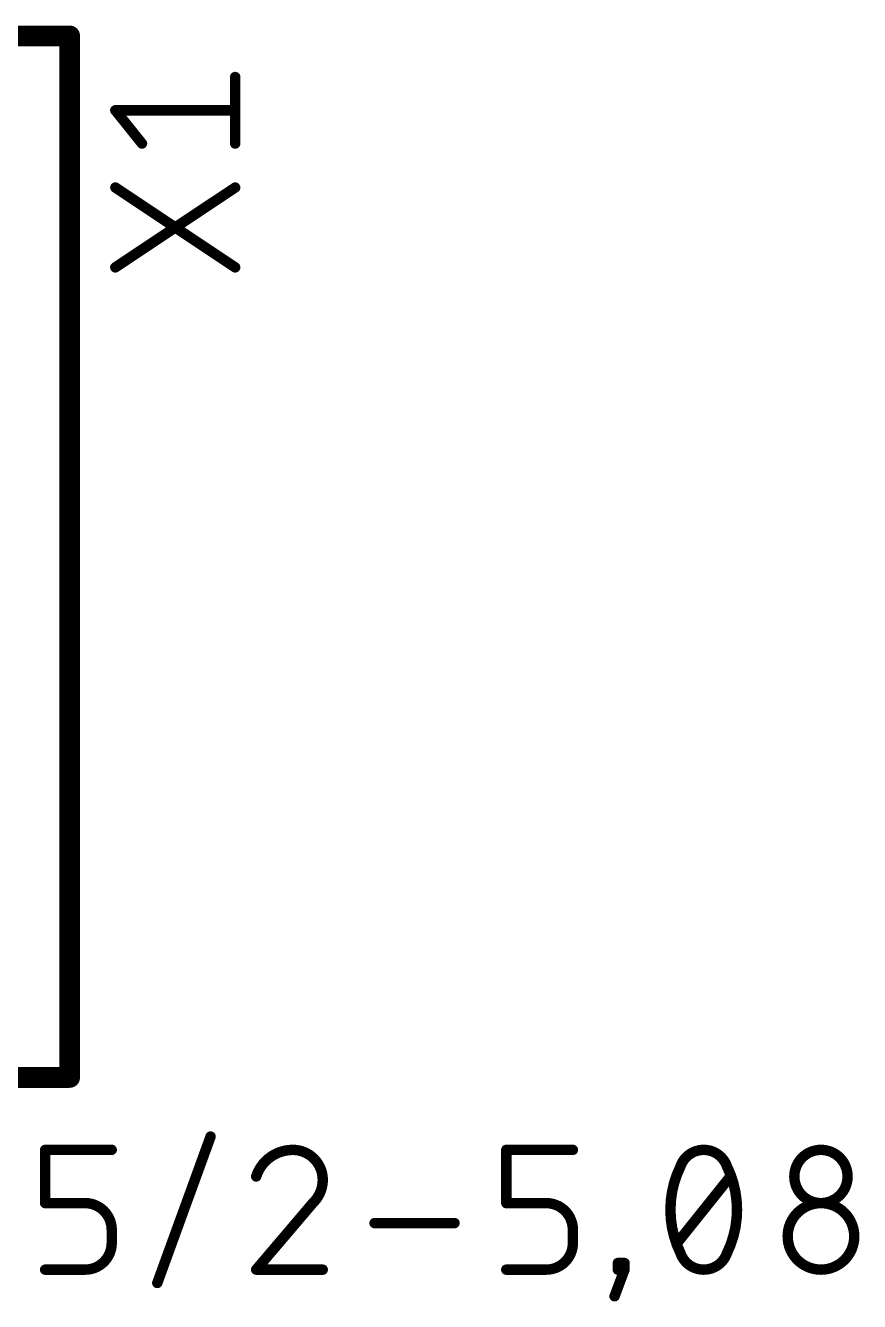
# Model space of a CAD drawing. Extents: x 6 to 108, y 0 to 49.
# Drawn here: x 100.14 to 108.27, y 1.65 to 14.09 of the extents above; entities that cross this region are included whole.
import ezdxf

# ---------------------------------------------------------------- set-up
doc = ezdxf.new("R2010")
doc.units = 0
for name, color, linetype in [('21', 253, 'CONTINUOUS'), ('25', 253, 'CONTINUOUS'), ('27', 253, 'CONTINUOUS')]:
    doc.layers.add(name, color=color, linetype=linetype)

msp = doc.modelspace()

# ---------------------------------------------------------------- linework, layer by layer
at = {"layer": '21', "const_width": 0.2032}
for points in [[(99.0443, 13.9911), (100.57, 13.9911)], [(100.57, 13.9911), (100.57, 3.8311)], [(99.0443, 3.8311), (100.57, 3.8311)]]:
    msp.add_lwpolyline(points, dxfattribs=at)
at = {"layer": '21', "const_width": 0.1016}
for points in [[(100.6208, 13.9911, 1), (100.5192, 13.9911)], [(100.57, 13.9403, 1), (100.57, 14.0419)], [(100.5192, 3.8311, 1), (100.6208, 3.8311)], [(100.57, 3.7803, 1), (100.57, 3.8819)]]:
    msp.add_lwpolyline(points, format="xyb", dxfattribs=at)
at = {"layer": '25', "const_width": 0.1016}
for points in [[(102.1842, 12.9412), (102.1842, 13.5903)], [(101.2754, 12.9412), (101.0158, 13.2657)], [(101.0158, 13.2657), (102.1842, 13.2657)], [(102.1842, 11.7333), (101.0158, 12.5122)], [(101.0158, 11.7333), (102.1842, 12.5122)]]:
    msp.add_lwpolyline(points, dxfattribs=at)
at = {"layer": '25', "const_width": 0.0508}
for points in [[(102.2096, 13.5903, 1), (102.1588, 13.5903)], [(101.0356, 13.2816, 1), (100.996, 13.2499)], [(101.0158, 13.2911, 1), (101.0158, 13.2403)], [(102.1842, 13.2403, 1), (102.1842, 13.2911)], [(101.2556, 12.9253, 1), (101.2953, 12.9571)], [(102.1588, 12.9412, 1), (102.2096, 12.9412)], [(101.0299, 12.5333, 1), (101.0017, 12.4911)], [(102.1983, 12.4911, 1), (102.1701, 12.5333)], [(101.0017, 11.7544, 1), (101.0299, 11.7121)], [(102.1701, 11.7121, 1), (102.1983, 11.7544)]]:
    msp.add_lwpolyline(points, format="xyb", dxfattribs=at)
at = {"layer": '27', "const_width": 0.1016}
for points in [[(101.425, 1.826), (101.9443, 3.254)], [(100.3314, 2.6049), (100.3314, 3.1242)], [(100.3314, 3.1242), (100.9805, 3.1242)], [(104.8272, 2.6049), (104.8272, 3.1242)], [(104.8272, 3.1242), (105.4763, 3.1242)], [(106.4923, 2.2154), (107.0116, 2.8646)], [(100.7209, 2.6049), (100.3314, 2.6049)], [(102.9405, 2.6049), (102.3888, 1.9558)], [(105.2167, 2.6049), (104.8272, 2.6049)], [(100.9805, 2.2154), (100.9805, 2.3453)], [(103.5431, 2.4102), (104.322, 2.4102)], [(105.4763, 2.2154), (105.4763, 2.3453)], [(100.3314, 1.9558), (100.7209, 1.9558)], [(102.3888, 1.9558), (103.0379, 1.9558)], [(104.8272, 1.9558), (105.2167, 1.9558)], [(105.98, 1.9558), (105.8826, 1.6962)], [(105.9151, 1.9558), (105.9151, 2.0207)], [(105.9151, 2.0207), (105.98, 2.0207)], [(105.98, 1.9558), (105.9151, 1.9558)], [(105.98, 2.0207), (105.98, 1.9558)]]:
    msp.add_lwpolyline(points, dxfattribs=at)
at = {"layer": '27'}
for points, const_width in [([(101.9682, 3.2453, 1), (101.9204, 3.2627)], 0.0508), ([(100.3568, 3.1242, 1), (100.306, 3.1242)], 0.0508), ([(100.3314, 3.1496, 1), (100.3314, 3.0988)], 0.0508), ([(100.9805, 3.0988, 1), (100.9805, 3.1496)], 0.0508), ([(102.7458, 3.1242, 0.3252), (102.3888, 2.8646)], 0.1016), ([(103.0379, 2.8321, 0.4142), (102.7458, 3.1242)], 0.1016), ([(102.7458, 3.1496, 1), (102.7458, 3.0988)], 0.0508), ([(102.7458, 3.0988, 1), (102.7458, 3.1496)], 0.0508), ([(104.8526, 3.1242, 1), (104.8018, 3.1242)], 0.0508), ([(104.8272, 3.1496, 1), (104.8272, 3.0988)], 0.0508), ([(105.4763, 3.0988, 1), (105.4763, 3.1496)], 0.0508), ([(106.7519, 3.1242, 0.3205), (106.5247, 2.9619)], 0.1016), ([(106.9791, 2.9619, 0.3205), (106.7519, 3.1242)], 0.1016), ([(106.7519, 3.1496, 1), (106.7519, 3.0988)], 0.0508), ([(106.7519, 3.0988, 1), (106.7519, 3.1496)], 0.0508), ([(108.1546, 2.8646, 1), (107.6353, 2.8646)], 0.1016), ([(106.5247, 2.9619, 0.1139), (106.4274, 2.54)], 0.1016), ([(106.5007, 2.9702, 1), (106.5488, 2.9537)], 0.0508), ([(106.5476, 2.9508, 1), (106.5019, 2.9731)], 0.0508), ([(107.002, 2.9731, 1), (106.9563, 2.9508)], 0.0508), ([(107.0765, 2.54, 0.1139), (106.9791, 2.9619)], 0.1016), ([(106.9551, 2.9537, 1), (107.0031, 2.9702)], 0.0508), ([(102.3646, 2.8724, 1), (102.4129, 2.8567)], 0.0508), ([(102.9405, 2.6049, 0.2053), (103.0379, 2.8321)], 0.1016), ([(103.0633, 2.8321, 1), (103.0125, 2.8321)], 0.0508), ([(107.0314, 2.8487, 1), (106.9917, 2.8804)], 0.0508), ([(107.6353, 2.8646, 1), (108.1546, 2.8646)], 0.1016), ([(107.6607, 2.8646, 1), (107.6099, 2.8646)], 0.0508), ([(107.6099, 2.8646, 1), (107.6607, 2.8646)], 0.0508), ([(108.18, 2.8646, 1), (108.1292, 2.8646)], 0.0508), ([(108.1292, 2.8646, 1), (108.18, 2.8646)], 0.0508), ([(103.0125, 2.8321, 1), (103.0633, 2.8321)], 0.0508), ([(100.3314, 2.6303, 1), (100.3314, 2.5795)], 0.0508), ([(100.306, 2.6049, 1), (100.3568, 2.6049)], 0.0508), ([(100.9805, 2.3453, 0.4142), (100.7209, 2.6049)], 0.1016), ([(100.7209, 2.6303, 1), (100.7209, 2.5795)], 0.0508), ([(100.7209, 2.5795, 1), (100.7209, 2.6303)], 0.0508), ([(102.923, 2.6233, 1), (102.958, 2.5865)], 0.0508), ([(102.9599, 2.5885, 1), (102.9212, 2.6214)], 0.0508), ([(104.8272, 2.6303, 1), (104.8272, 2.5795)], 0.0508), ([(104.8018, 2.6049, 1), (104.8526, 2.6049)], 0.0508), ([(105.4763, 2.3453, 0.4142), (105.2167, 2.6049)], 0.1016), ([(105.2167, 2.6303, 1), (105.2167, 2.5795)], 0.0508), ([(105.2167, 2.5795, 1), (105.2167, 2.6303)], 0.0508), ([(108.2195, 2.2804, 1), (107.5704, 2.2804)], 0.1016), ([(106.4274, 2.54, 0.1139), (106.5247, 2.1181)], 0.1016), ([(106.4528, 2.54, 1), (106.402, 2.54)], 0.0508), ([(106.402, 2.54, 1), (106.4528, 2.54)], 0.0508), ([(106.9791, 2.1181, 0.1139), (107.0765, 2.54)], 0.1016), ([(107.1019, 2.54, 1), (107.0511, 2.54)], 0.0508), ([(107.0511, 2.54, 1), (107.1019, 2.54)], 0.0508), ([(101.0059, 2.3453, 1), (100.9551, 2.3453)], 0.0508), ([(100.9551, 2.3453, 1), (101.0059, 2.3453)], 0.0508), ([(103.5431, 2.4356, 1), (103.5431, 2.3848)], 0.0508), ([(104.322, 2.3848, 1), (104.322, 2.4356)], 0.0508), ([(105.5017, 2.3453, 1), (105.4509, 2.3453)], 0.0508), ([(105.4509, 2.3453, 1), (105.5017, 2.3453)], 0.0508), ([(100.7209, 1.9558, 0.4142), (100.9805, 2.2154)], 0.1016), ([(101.0059, 2.2154, 1), (100.9551, 2.2154)], 0.0508), ([(100.9551, 2.2154, 1), (101.0059, 2.2154)], 0.0508), ([(105.2167, 1.9558, 0.4142), (105.4763, 2.2154)], 0.1016), ([(105.5017, 2.2154, 1), (105.4509, 2.2154)], 0.0508), ([(105.4509, 2.2154, 1), (105.5017, 2.2154)], 0.0508), ([(106.4725, 2.2313, 1), (106.5121, 2.1996)], 0.0508), ([(107.5704, 2.2804, 1), (108.2195, 2.2804)], 0.1016), ([(107.5958, 2.2804, 1), (107.545, 2.2804)], 0.0508), ([(107.545, 2.2804, 1), (107.5958, 2.2804)], 0.0508), ([(108.2449, 2.2804, 1), (108.1941, 2.2804)], 0.0508), ([(108.1941, 2.2804, 1), (108.2449, 2.2804)], 0.0508), ([(106.5247, 2.1181, 0.3205), (106.7519, 1.9558)], 0.1016), ([(106.5488, 2.1263, 1), (106.5007, 2.1098)], 0.0508), ([(106.5019, 2.1069, 1), (106.5476, 2.1292)], 0.0508), ([(106.7519, 1.9558, 0.3205), (106.9791, 2.1181)], 0.1016), ([(106.9563, 2.1292, 1), (107.002, 2.1069)], 0.0508), ([(107.0031, 2.1098, 1), (106.9551, 2.1263)], 0.0508), ([(100.3314, 1.9812, 1), (100.3314, 1.9304)], 0.0508), ([(100.7209, 1.9812, 1), (100.7209, 1.9304)], 0.0508), ([(100.7209, 1.9304, 1), (100.7209, 1.9812)], 0.0508), ([(102.3694, 1.9723, 1), (102.4081, 1.9393)], 0.0508), ([(102.3888, 1.9812, 1), (102.3888, 1.9304)], 0.0508), ([(103.0379, 1.9304, 1), (103.0379, 1.9812)], 0.0508), ([(104.8272, 1.9812, 1), (104.8272, 1.9304)], 0.0508), ([(105.2167, 1.9812, 1), (105.2167, 1.9304)], 0.0508), ([(105.2167, 1.9304, 1), (105.2167, 1.9812)], 0.0508), ([(105.9405, 2.0207, 1), (105.8897, 2.0207)], 0.0508), ([(105.9151, 2.0461, 1), (105.9151, 1.9953)], 0.0508), ([(105.9151, 1.9812, 1), (105.9151, 1.9304)], 0.0508), ([(106.0054, 2.0207, 1), (105.9546, 2.0207)], 0.0508), ([(106.0038, 1.9469, 1), (105.9562, 1.9647)], 0.0508), ([(105.98, 1.9953, 1), (105.98, 2.0461)], 0.0508), ([(105.98, 1.9304, 1), (105.98, 1.9812)], 0.0508), ([(106.7519, 1.9812, 1), (106.7519, 1.9304)], 0.0508), ([(106.7519, 1.9304, 1), (106.7519, 1.9812)], 0.0508), ([(105.8897, 1.9558, 1), (105.9405, 1.9558)], 0.0508), ([(105.9546, 1.9558, 1), (106.0054, 1.9558)], 0.0508), ([(101.4011, 1.8347, 1), (101.4489, 1.8173)], 0.0508), ([(105.8588, 1.7051, 1), (105.9064, 1.6872)], 0.0508)]:
    msp.add_lwpolyline(points, format="xyb", dxfattribs=dict(at, const_width=const_width))

doc.saveas('drawing.dxf')
